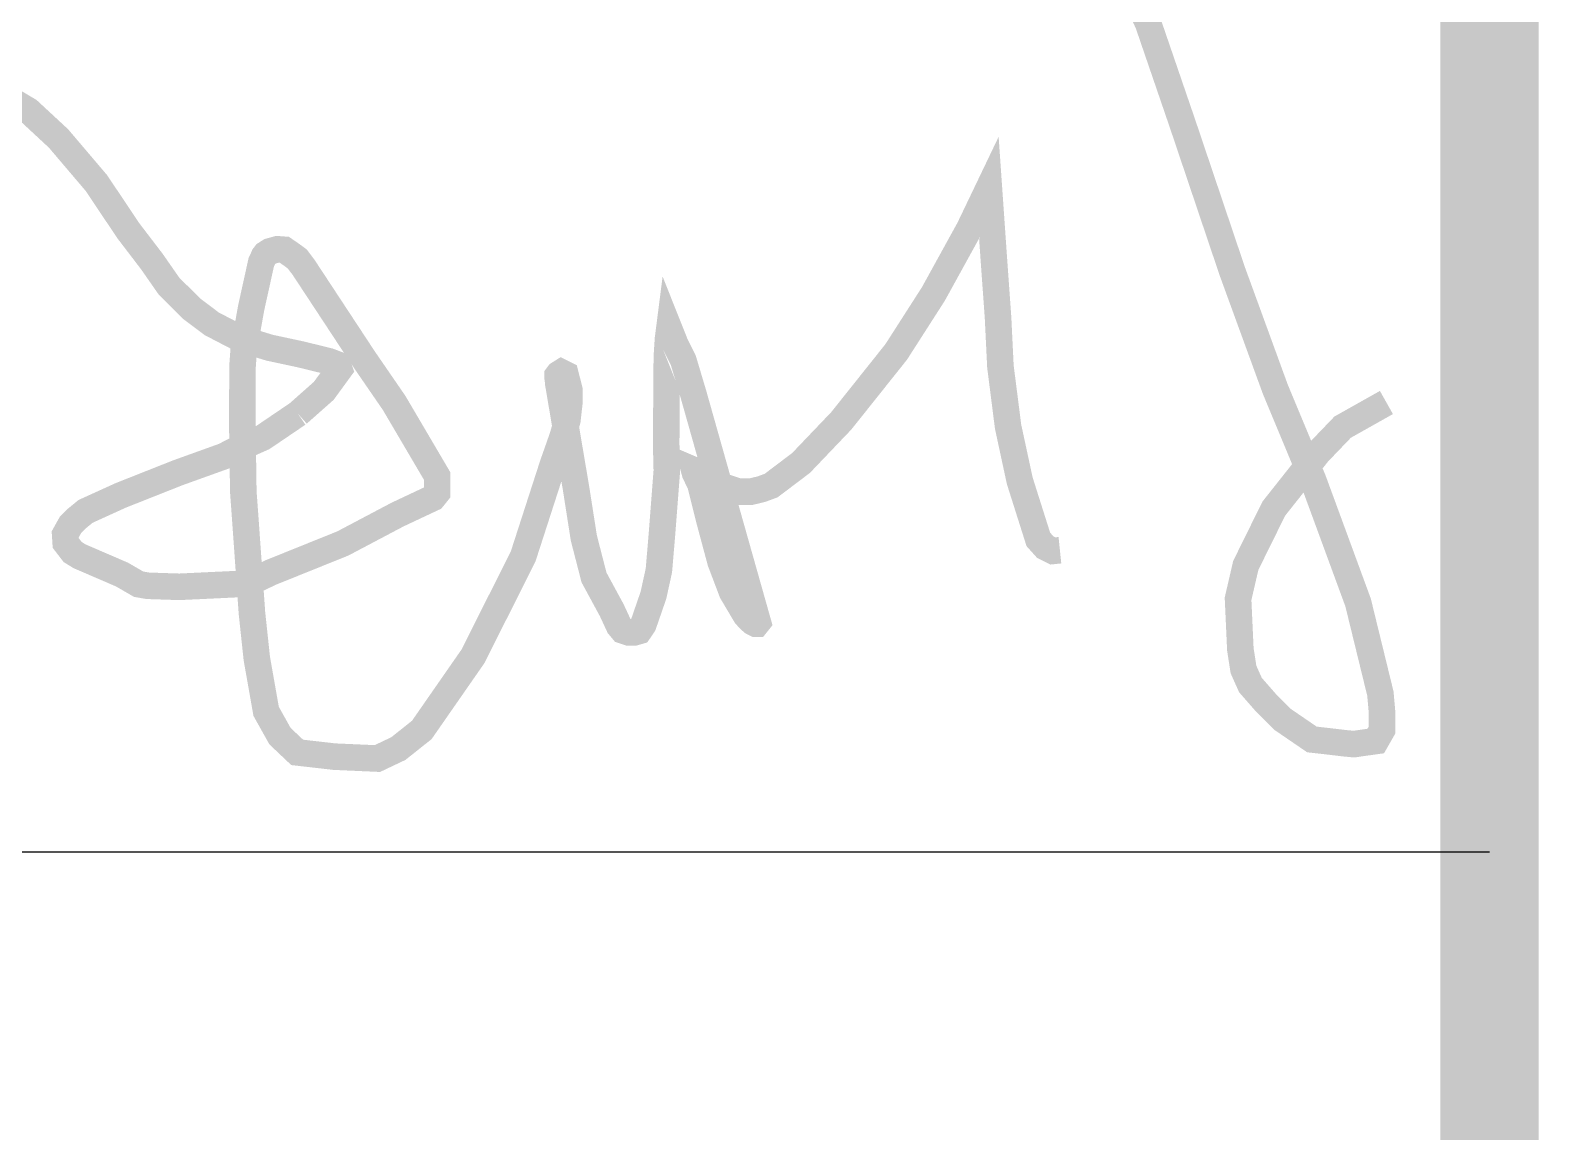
# Model space of a CAD drawing. Extents: x 2025205 to 2402328, y -557483 to 329036.
# Drawn here: x 2173952 to 2176252, y 80177 to 81856 of the extents above; entities that cross this region are included whole.
import ezdxf

# ---------------------------------------------------------------- set-up
doc = ezdxf.new("R2010")
doc.units = 0
doc.header["$LTSCALE"] = 1500
doc.header["$MEASUREMENT"] = 0
doc.layers.add('PUB_TITLE', color=4, linetype='Continuous')

msp = doc.modelspace()

# ---------------------------------------------------------------- linework, layer by layer
at = {"const_width": 40.5}
for points in [[(2175598.5, 81994.9), (2175656.8, 81866.5), (2175709.1, 81713.9), (2175785, 81488.7), (2175850.6, 81308.9), (2175908.2, 81170.5), (2175976.8, 80983.8), (2176010.8, 80844.9), (2176013.2, 80817.7), (2176013.2, 80789.2), (2176003.7, 80772.6), (2175987.1, 80770.3), (2175970.5, 80767.9), (2175957.4, 80769.1), (2175927.8, 80772.6), (2175906.4, 80775), (2175861.4, 80805.8), (2175836.5, 80830.7), (2175812.7, 80857.9), (2175802.1, 80881.6), (2175797.3, 80912.4), (2175793.8, 80989.5), (2175805.6, 81040.4), (2175848.3, 81126.9), (2175915.7, 81212), (2175953.3, 81251.2), (2176020, 81288.7)], [(2173847, 81756.9), (2173867.8, 81770.8), (2173881.7, 81772), (2173902.5, 81761.6), (2173949.8, 81733.6), (2173995.4, 81691.3), (2174053.3, 81623.2), (2174101.8, 81550.7), (2174137.8, 81503.6), (2174163.9, 81466.1), (2174198.2, 81431.9), (2174229.2, 81408.6), (2174273.1, 81385.8), (2174317, 81372.3), (2174365.4, 81361.9), (2174407.4, 81351.6), (2174420.9, 81346.5), (2174423.6, 81339), (2174399.9, 81306.5), (2174360.5, 81271.6)], [(2174360.5, 81271.6), (2174307.1, 81235.4), (2174279.4, 81223.1), (2174247.5, 81206.8), (2174177.2, 81181.5), (2174090.6, 81147.2), (2174036.7, 81122.7), (2174022.8, 81111.3), (2174013.8, 81102.3), (2174005.6, 81087.6), (2174006.4, 81074.6), (2174017.1, 81060.7), (2174027.7, 81054.2), (2174092.2, 81026.4), (2174117.6, 81011.7), (2174131.5, 81009.3), (2174155.2, 81008.5), (2174179.7, 81007.7), (2174283.4, 81012.6), (2174319.4, 81029.7), (2174428.9, 81073.8), (2174512.2, 81117.8), (2174566.2, 81143.2), (2174572.7, 81151.3), (2174572.7, 81162.7), (2174572.7, 81176.6), (2174507.3, 81287.8), (2174460.7, 81355.6), (2174369.2, 81494.6), (2174359.4, 81507.6), (2174350.4, 81514.2), (2174339.8, 81521.5), (2174329.2, 81522.3), (2174317.7, 81519.1), (2174311.2, 81515), (2174308.7, 81511.7), (2174306.3, 81506), (2174304.6, 81502.7), (2174289.1, 81432.5), (2174283.4, 81400.6), (2174277.7, 81367.9), (2174276, 81343.4), (2174275.7, 81254.4), (2174277.2, 81152.7), (2174280.1, 81113), (2174290.4, 80967.5), (2174297.8, 80898.3), (2174312, 80817.9), (2174333.1, 80780.1), (2174359.3, 80755.3), (2174416.1, 80748.8), (2174481.6, 80745.9), (2174513.6, 80761.1), (2174549.3, 80789.5), (2174627.3, 80901.7), (2174703.8, 81053.9), (2174749, 81193.7), (2174764.2, 81236.9), (2174771.3, 81262), (2174774.4, 81289.6), (2174774.4, 81307.5), (2174768.3, 81331.5), (2174762.1, 81334.6), (2174758, 81332), (2174756.5, 81330), (2174756.5, 81325.9), (2174757, 81322.8), (2174757.5, 81317.2), (2174784.4, 81158.5), (2174796.4, 81082), (2174811.9, 81021.9), (2174838.9, 80972.1), (2174850.1, 80948), (2174855.7, 80941.3), (2174865, 80938.2), (2174873.2, 80938.2), (2174880.4, 80940.3), (2174887, 80950), (2174902.5, 80994.9), (2174910.8, 81032.7), (2174915.5, 81088.1), (2174922.9, 81184.4), (2174921.9, 81225.9), (2174922.9, 81358.1), (2174924.7, 81385.8), (2174926.6, 81400.6), (2174935.8, 81377.5), (2174947.9, 81353.4), (2174963.6, 81300.8), (2175061.7, 80953.7), (2175060.1, 80951.7), (2175057.9, 80951.7), (2175056.3, 80952.5), (2175054.3, 80953.5), (2175051.5, 80955.9), (2175049.3, 80958), (2175047, 80960.2), (2175043.2, 80964.6), (2175040.4, 80969.2), (2175022.4, 80999.6), (2175004.8, 81046), (2174988.1, 81108.2), (2174974.1, 81163.9), (2174965.8, 81181.5), (2174964.8, 81185.2), (2174971.3, 81182.4), (2174978.8, 81176.9), (2174982.5, 81174.1), (2174988.1, 81170.4), (2174996.4, 81163.9), (2175015.1, 81158.4), (2175031.8, 81152.8), (2175051.3, 81152.8), (2175067.1, 81156.6), (2175082, 81162.1), (2175127.6, 81196.6), (2175188.9, 81260.8), (2175272.6, 81365.8), (2175329.3, 81454.2), (2175384.1, 81553.7), (2175413.9, 81615.9), (2175421, 81514.1), (2175427.9, 81417.6), (2175431.5, 81343.5), (2175443.2, 81251.8), (2175461, 81169.3), (2175489.3, 81080), (2175499.9, 81068.2), (2175511.6, 81062.4), (2175522.2, 81063.5)]]:
    msp.add_lwpolyline(points, dxfattribs=at)
at = {"layer": 'PUB_TITLE'}
msp.add_line((2165677.3, 80603.5), (2176177.3, 80603.5), dxfattribs=at)
at = {"layer": 'PUB_TITLE', "linetype": 'ByBlock', "const_width": 150}
msp.add_lwpolyline([(2069977.3, 59153.5), (2176177.3, 59153.5), (2176177.3, 119153.5), (2069977.3, 119153.5)], close=True, dxfattribs=at)
at = {"layer": 'PUB_TITLE', "const_width": 75}
msp.add_lwpolyline([(2165677.3, 88103.5), (2176177.3, 88103.5), (2176177.3, 77603.5), (2165677.3, 77603.5)], close=True, dxfattribs=at)

doc.saveas('drawing.dxf')
